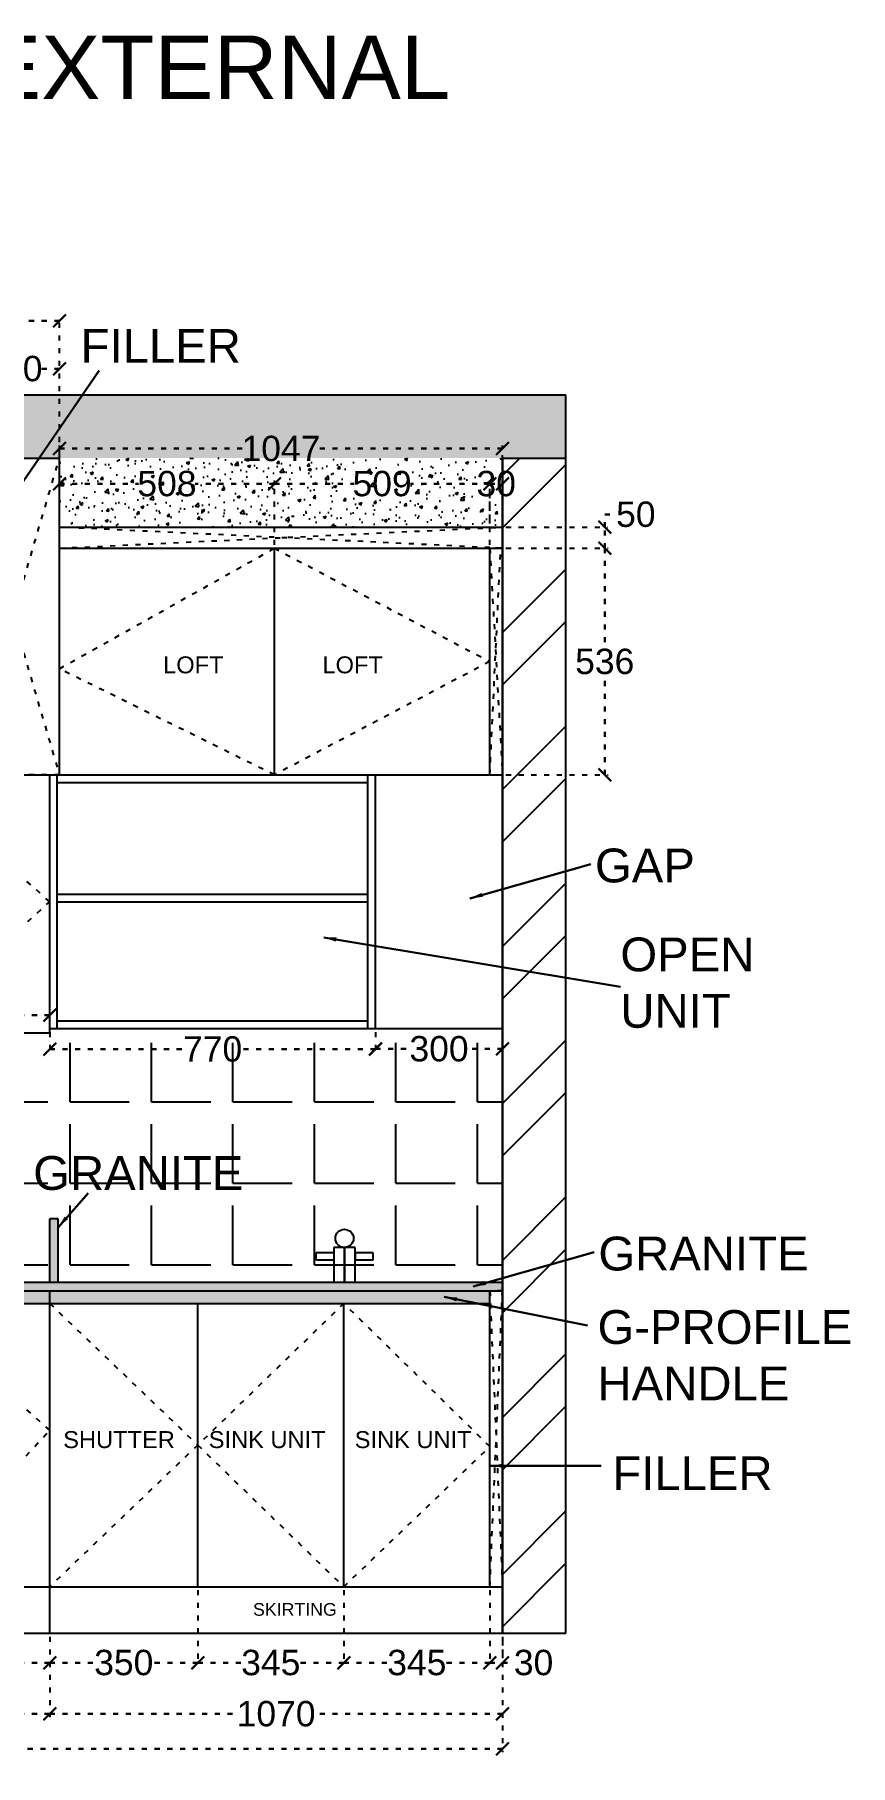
# Model space of a CAD drawing. Header units: millimetres. Extents: x 220712 to 1505573, y -354410 to 241923.
# Drawn here: x 233611 to 235539, y 120669 to 124762 of the extents above; entities that cross this region are included whole.
import ezdxf

# ---------------------------------------------------------------- set-up
doc = ezdxf.new("R2010")
doc.units = ezdxf.units.MM
doc.header["$MEASUREMENT"] = 0
doc.linetypes.add('ACAD_ISO03W100', pattern=[30, 12, -18])
doc.layers.add('Walls', color=253, linetype='Continuous')
doc.layers.add('Words', color=7, linetype='Continuous')
doc.styles.get("Standard").update_dxf_attribs({"font": 'arial.ttf'})
doc.dimstyles.get("Standard").update_dxf_attribs({"dimtxt": 60, "dimasz": 30, "dimexe": 7.75, "dimexo": 8.13, "dimgap": 0.63, "dimtad": 0, "dimtih": 1, "dimtoh": 1, "dimdec": 0, "dimzin": 0, "dimtxsty": 'Standard', "dimblk": 'OBLIQUE', "dimcen": 2.25, "dimclrd": 1, "dimclre": 1, "dimclrt": 1, "dimadec": 0, "dimazin": 0, "dimtfac": 1, "dimtdec": 0, "dimtofl": 0, "dimtmove": 0, "dimatfit": 3, "dimfxl": 1, "dimtolj": 1, "dimtzin": 0, "dimlwd": 30, "dimarcsym": 0})
pattern_1 = [(50, (0, 0), (71.726018, -6.275213), [7.5, -82.5]), (355, (0, 0), (-13.875133, 75.219213), [6, -66]), (100.451444, (5.98, -0.52), (57.850885, 68.944), [6.37402, -70.114211]), (46.1842, (0, 20), (106.724133, -16.551928), [11.25, -123.75]), (96.635635, (8.89, 18.62), (93.466195, 97.41186), [9.561034, -105.171376]), (351.184164, (0, 20), (93.466195, 97.41186), [9, -99]), (21, (10, 15), (59.690705, -40.261889), [7.5, -82.5]), (326, (10, 15), (24.331533, 72.515005), [6, -66]), (71.451445, (14.974, 11.645), (84.022238, 32.253115), [6.374019, -70.114211]), (37.5, (0, 0), (1.2159855, 33.2893854), [0, -65.2, 0, -67, 0, -66.25]), (7.5, (0, 0), (26.3069537, 39.441171), [0, -38.2, 0, -63.7, 0, -25.25]), (327.5, (-22.3, 0), (53.3822436, -2.2554872), [0, -25, 0, -78, 0, -103.5]), (317.5, (-32.3, 0), (58.318617, 10.010498), [0, -32.5, 0, -51.8, 0, -73.5])]

# ---------------------------------------------------------------- blocks, each defined once
blk = doc.blocks.new('_Oblique')
at = {"color": 0, "linetype": 'ByBlock', "lineweight": -2}
blk.add_line((-0.5, -0.5), (0.5, 0.5), dxfattribs=at)
blk = doc.blocks.new('*D80')
at = {"layer": 'Defpoints', "color": 0, "linetype": 'ACAD_ISO03W100', "transparency": 16777216}
for p in [(233308, 120981), (233647, 120981), (233647, 120911.5)]:
    blk.add_point(p, dxfattribs=at)
at = {"layer": 'Walls', "color": 1, "linetype": 'ACAD_ISO03W100', "lineweight": -2, "transparency": 16777216}
for p, q in [((233308, 120972.9), (233308, 120903.8)), ((233647, 120972.9), (233647, 120903.8))]:
    blk.add_line(p, q, dxfattribs=at)
at = {"layer": 'Walls', "color": 1, "linetype": 'ACAD_ISO03W100', "lineweight": 30, "transparency": 16777216}
for p, q in [((233308, 120911.5), (233410.5, 120911.5)), ((233647, 120911.5), (233544.5, 120911.5))]:
    blk.add_line(p, q, dxfattribs=at)
at = {"layer": 'Walls', "color": 1, "linetype": 'ACAD_ISO03W100', "lineweight": 30, "transparency": 16777216, "xscale": 30, "yscale": 30, "zscale": 30, "rotation": 180}
blk.add_blockref('_Oblique', (233308, 120911.5), dxfattribs=at)
at = {"layer": 'Walls', "color": 1, "linetype": 'ACAD_ISO03W100', "lineweight": 30, "transparency": 16777216, "xscale": 30, "yscale": 30, "zscale": 30}
blk.add_blockref('_Oblique', (233647, 120911.5), dxfattribs=at)
at = {"layer": 'Walls', "color": 1, "linetype": 'ACAD_ISO03W100', "transparency": 16777216, "insert": (233477.5, 120911.5), "char_height": 60, "attachment_point": 5}
blk.add_mtext('\\A1;339', dxfattribs=at)
blk = doc.blocks.new('*D81')
at = {"layer": 'Defpoints', "color": 0, "linetype": 'ACAD_ISO03W100', "transparency": 16777216}
for p in [(233997, 121091), (233647, 120981), (233997, 120911.5)]:
    blk.add_point(p, dxfattribs=at)
at = {"layer": 'Walls', "color": 1, "linetype": 'ACAD_ISO03W100', "lineweight": -2, "transparency": 16777216}
for p, q in [((233997, 121082.87), (233997, 120903.75)), ((233647, 120972.87), (233647, 120903.75))]:
    blk.add_line(p, q, dxfattribs=at)
at = {"layer": 'Walls', "color": 1, "linetype": 'ACAD_ISO03W100', "lineweight": 30, "transparency": 16777216}
for p, q in [((233647, 120911.5), (233755.210382, 120911.5)), ((233997, 120911.5), (233888.789618, 120911.5))]:
    blk.add_line(p, q, dxfattribs=at)
at = {"layer": 'Walls', "color": 1, "linetype": 'ACAD_ISO03W100', "lineweight": 30, "transparency": 16777216, "xscale": 30, "yscale": 30, "zscale": 30, "rotation": 180}
blk.add_blockref('_Oblique', (233647, 120911.5), dxfattribs=at)
at = {"layer": 'Walls', "color": 1, "linetype": 'ACAD_ISO03W100', "lineweight": 30, "transparency": 16777216, "xscale": 30, "yscale": 30, "zscale": 30}
blk.add_blockref('_Oblique', (233997, 120911.5), dxfattribs=at)
at = {"layer": 'Walls', "color": 1, "linetype": 'ACAD_ISO03W100', "transparency": 16777216, "insert": (233822, 120911.5), "char_height": 60, "attachment_point": 5}
blk.add_mtext('\\A1;350', dxfattribs=at)
blk = doc.blocks.new('*D82')
at = {"layer": 'Defpoints', "color": 0, "linetype": 'ACAD_ISO03W100', "transparency": 16777216}
for p in [(233997, 121091), (234342, 121091), (234342, 120911.5)]:
    blk.add_point(p, dxfattribs=at)
at = {"layer": 'Walls', "color": 1, "linetype": 'ACAD_ISO03W100', "lineweight": -2, "transparency": 16777216}
for p, q in [((233997, 121082.9), (233997, 120903.8)), ((234342, 121082.9), (234342, 120903.8))]:
    blk.add_line(p, q, dxfattribs=at)
at = {"layer": 'Walls', "color": 1, "linetype": 'ACAD_ISO03W100', "lineweight": 30, "transparency": 16777216}
for p, q in [((233997, 120911.5), (234102.4, 120911.5)), ((234342, 120911.5), (234236.6, 120911.5))]:
    blk.add_line(p, q, dxfattribs=at)
at = {"layer": 'Walls', "color": 1, "linetype": 'ACAD_ISO03W100', "lineweight": 30, "transparency": 16777216, "xscale": 30, "yscale": 30, "zscale": 30, "rotation": 180}
blk.add_blockref('_Oblique', (233997, 120911.5), dxfattribs=at)
at = {"layer": 'Walls', "color": 1, "linetype": 'ACAD_ISO03W100', "lineweight": 30, "transparency": 16777216, "xscale": 30, "yscale": 30, "zscale": 30}
blk.add_blockref('_Oblique', (234342, 120911.5), dxfattribs=at)
at = {"layer": 'Walls', "color": 1, "linetype": 'ACAD_ISO03W100', "transparency": 16777216, "insert": (234169.5, 120911.5), "char_height": 60, "attachment_point": 5}
blk.add_mtext('\\A1;345', dxfattribs=at)
blk = doc.blocks.new('*D83')
at = {"layer": 'Defpoints', "color": 0, "linetype": 'ACAD_ISO03W100', "transparency": 16777216}
for p in [(234342, 121091), (234687, 121091), (234687, 120911.5)]:
    blk.add_point(p, dxfattribs=at)
at = {"layer": 'Walls', "color": 1, "linetype": 'ACAD_ISO03W100', "lineweight": -2, "transparency": 16777216}
for p, q in [((234342, 121082.9), (234342, 120903.8)), ((234687, 121082.9), (234687, 120903.8))]:
    blk.add_line(p, q, dxfattribs=at)
at = {"layer": 'Walls', "color": 1, "linetype": 'ACAD_ISO03W100', "lineweight": 30, "transparency": 16777216}
for p, q in [((234342, 120911.5), (234447.4, 120911.5)), ((234687, 120911.5), (234581.6, 120911.5))]:
    blk.add_line(p, q, dxfattribs=at)
at = {"layer": 'Walls', "color": 1, "linetype": 'ACAD_ISO03W100', "lineweight": 30, "transparency": 16777216, "xscale": 30, "yscale": 30, "zscale": 30, "rotation": 180}
blk.add_blockref('_Oblique', (234342, 120911.5), dxfattribs=at)
at = {"layer": 'Walls', "color": 1, "linetype": 'ACAD_ISO03W100', "lineweight": 30, "transparency": 16777216, "xscale": 30, "yscale": 30, "zscale": 30}
blk.add_blockref('_Oblique', (234687, 120911.5), dxfattribs=at)
at = {"layer": 'Walls', "color": 1, "linetype": 'ACAD_ISO03W100', "transparency": 16777216, "insert": (234514.5, 120911.5), "char_height": 60, "attachment_point": 5}
blk.add_mtext('\\A1;345', dxfattribs=at)
blk = doc.blocks.new('*D84')
at = {"layer": 'Defpoints', "color": 0, "linetype": 'ACAD_ISO03W100', "transparency": 16777216}
for p in [(234687, 121091), (234716.9, 121092.3), (234716.9, 120911.5)]:
    blk.add_point(p, dxfattribs=at)
at = {"layer": 'Walls', "color": 1, "linetype": 'ACAD_ISO03W100', "lineweight": -2, "transparency": 16777216}
for p, q in [((234687, 121082.9), (234687, 120903.8)), ((234716.9, 121084.2), (234716.9, 120903.8))]:
    blk.add_line(p, q, dxfattribs=at)
at = {"layer": 'Walls', "color": 1, "linetype": 'ACAD_ISO03W100', "lineweight": 30, "transparency": 16777216}
for p, q in [((234687, 120911.5), (234716.9, 120911.5)), ((234716.9, 120911.5), (234746.9, 120911.5))]:
    blk.add_line(p, q, dxfattribs=at)
at = {"layer": 'Walls', "color": 1, "linetype": 'ACAD_ISO03W100', "lineweight": 30, "transparency": 16777216, "xscale": 30, "yscale": 30, "zscale": 30, "rotation": 180}
blk.add_blockref('_Oblique', (234687, 120911.5), dxfattribs=at)
at = {"layer": 'Walls', "color": 1, "linetype": 'ACAD_ISO03W100', "lineweight": 30, "transparency": 16777216, "xscale": 30, "yscale": 30, "zscale": 30}
blk.add_blockref('_Oblique', (234716.9, 120911.5), dxfattribs=at)
at = {"layer": 'Walls', "color": 1, "linetype": 'ACAD_ISO03W100', "transparency": 16777216, "insert": (234790.4, 120911.5), "char_height": 60, "attachment_point": 5}
blk.add_mtext('\\A1;30', dxfattribs=at)
blk = doc.blocks.new('*D91')
at = {"layer": 'Defpoints', "color": 0, "linetype": 'ACAD_ISO03W100', "transparency": 16777216}
for p in [(231263, 120981), (233647, 120981), (231263, 120790.5)]:
    blk.add_point(p, dxfattribs=at)
at = {"layer": 'Walls', "color": 1, "linetype": 'ACAD_ISO03W100', "lineweight": -2, "transparency": 16777216}
for p, q in [((231263, 120972.9), (231263, 120782.8)), ((233647, 120972.9), (233647, 120782.8))]:
    blk.add_line(p, q, dxfattribs=at)
at = {"layer": 'Walls', "color": 1, "linetype": 'ACAD_ISO03W100', "lineweight": 30, "transparency": 16777216}
for p, q in [((231263, 120790.5), (232364.4, 120790.5)), ((233647, 120790.5), (232545.6, 120790.5))]:
    blk.add_line(p, q, dxfattribs=at)
at = {"layer": 'Walls', "color": 1, "linetype": 'ACAD_ISO03W100', "lineweight": 30, "transparency": 16777216, "xscale": 30, "yscale": 30, "zscale": 30, "rotation": 180}
blk.add_blockref('_Oblique', (231263, 120790.5), dxfattribs=at)
at = {"layer": 'Walls', "color": 1, "linetype": 'ACAD_ISO03W100', "lineweight": 30, "transparency": 16777216, "xscale": 30, "yscale": 30, "zscale": 30}
blk.add_blockref('_Oblique', (233647, 120790.5), dxfattribs=at)
at = {"layer": 'Walls', "color": 1, "linetype": 'ACAD_ISO03W100', "transparency": 16777216, "insert": (232455, 120790.5), "char_height": 60, "attachment_point": 5}
blk.add_mtext('\\A1;2384', dxfattribs=at)
blk = doc.blocks.new('*D92')
at = {"layer": 'Defpoints', "color": 0, "linetype": 'ACAD_ISO03W100', "transparency": 16777216}
for p in [(233647, 120981), (234717, 120981), (234717, 120790.5)]:
    blk.add_point(p, dxfattribs=at)
at = {"layer": 'Walls', "color": 1, "linetype": 'ACAD_ISO03W100', "lineweight": -2, "transparency": 16777216}
for p, q in [((233647, 120972.9), (233647, 120782.8)), ((234717, 120972.9), (234717, 120782.8))]:
    blk.add_line(p, q, dxfattribs=at)
at = {"layer": 'Walls', "color": 1, "linetype": 'ACAD_ISO03W100', "lineweight": 30, "transparency": 16777216}
for p, q in [((233647, 120790.5), (234094.7, 120790.5)), ((234717, 120790.5), (234269.3, 120790.5))]:
    blk.add_line(p, q, dxfattribs=at)
at = {"layer": 'Walls', "color": 1, "linetype": 'ACAD_ISO03W100', "lineweight": 30, "transparency": 16777216, "xscale": 30, "yscale": 30, "zscale": 30, "rotation": 180}
blk.add_blockref('_Oblique', (233647, 120790.5), dxfattribs=at)
at = {"layer": 'Walls', "color": 1, "linetype": 'ACAD_ISO03W100', "lineweight": 30, "transparency": 16777216, "xscale": 30, "yscale": 30, "zscale": 30}
blk.add_blockref('_Oblique', (234717, 120790.5), dxfattribs=at)
at = {"layer": 'Walls', "color": 1, "linetype": 'ACAD_ISO03W100', "transparency": 16777216, "insert": (234182, 120790.5), "char_height": 60, "attachment_point": 5}
blk.add_mtext('\\A1;1070', dxfattribs=at)
blk = doc.blocks.new('*D93')
at = {"layer": 'Defpoints', "color": 0, "linetype": 'ACAD_ISO03W100', "transparency": 16777216}
for p in [(231263, 120981), (234716.9, 120981), (231263, 120708)]:
    blk.add_point(p, dxfattribs=at)
at = {"layer": 'Walls', "color": 1, "linetype": 'ACAD_ISO03W100', "lineweight": -2, "transparency": 16777216}
for p, q in [((231263, 120972.9), (231263, 120700.2)), ((234716.9, 120972.9), (234716.9, 120700.2))]:
    blk.add_line(p, q, dxfattribs=at)
at = {"layer": 'Walls', "color": 1, "linetype": 'ACAD_ISO03W100', "lineweight": 30, "transparency": 16777216}
for p, q in [((231263, 120708), (232899.9, 120708)), ((234716.9, 120708), (233080, 120708))]:
    blk.add_line(p, q, dxfattribs=at)
at = {"layer": 'Walls', "color": 1, "linetype": 'ACAD_ISO03W100', "lineweight": 30, "transparency": 16777216, "xscale": 30, "yscale": 30, "zscale": 30, "rotation": 180}
blk.add_blockref('_Oblique', (231263, 120708), dxfattribs=at)
at = {"layer": 'Walls', "color": 1, "linetype": 'ACAD_ISO03W100', "lineweight": 30, "transparency": 16777216, "xscale": 30, "yscale": 30, "zscale": 30}
blk.add_blockref('_Oblique', (234716.9, 120708), dxfattribs=at)
at = {"layer": 'Walls', "color": 1, "linetype": 'ACAD_ISO03W100', "transparency": 16777216, "insert": (232990, 120708), "char_height": 60, "attachment_point": 5}
blk.add_mtext('\\A1;3454', dxfattribs=at)
blk = doc.blocks.new('*D101')
at = {"layer": 'Defpoints', "color": 0, "linetype": 'ACAD_ISO03W100', "transparency": 16777216}
for p in [(233670, 123971.5), (233450, 123760), (233670, 123760)]:
    blk.add_point(p, dxfattribs=at)
at = {"layer": 'Walls', "color": 1, "linetype": 'ACAD_ISO03W100', "lineweight": -2, "transparency": 16777216}
for p, q in [((233450, 123768.1), (233450, 123979.2)), ((233670, 123768.1), (233670, 123979.2))]:
    blk.add_line(p, q, dxfattribs=at)
at = {"layer": 'Walls', "color": 1, "linetype": 'ACAD_ISO03W100', "lineweight": 30, "transparency": 16777216}
for p, q in [((233450, 123971.5), (233492.7, 123971.5)), ((233670, 123971.5), (233627.3, 123971.5))]:
    blk.add_line(p, q, dxfattribs=at)
at = {"layer": 'Walls', "color": 1, "linetype": 'ACAD_ISO03W100', "lineweight": 30, "transparency": 16777216, "xscale": 30, "yscale": 30, "zscale": 30, "rotation": 180}
blk.add_blockref('_Oblique', (233450, 123971.5), dxfattribs=at)
at = {"layer": 'Walls', "color": 1, "linetype": 'ACAD_ISO03W100', "lineweight": 30, "transparency": 16777216, "xscale": 30, "yscale": 30, "zscale": 30}
blk.add_blockref('_Oblique', (233670, 123971.5), dxfattribs=at)
at = {"layer": 'Walls', "color": 1, "linetype": 'ACAD_ISO03W100', "transparency": 16777216, "insert": (233560, 123971.5), "char_height": 60, "attachment_point": 5}
blk.add_mtext('\\A1;220', dxfattribs=at)
blk = doc.blocks.new('*D102')
at = {"layer": 'Defpoints', "color": 0, "linetype": 'ACAD_ISO03W100', "transparency": 16777216}
for p in [(234178, 123699.5), (233670, 123547), (234178, 123547)]:
    blk.add_point(p, dxfattribs=at)
at = {"layer": 'Walls', "color": 1, "linetype": 'ACAD_ISO03W100', "lineweight": -2, "transparency": 16777216}
for p, q in [((233670, 123555.1), (233670, 123707.2)), ((234178, 123555.1), (234178, 123707.2))]:
    blk.add_line(p, q, dxfattribs=at)
at = {"layer": 'Walls', "color": 1, "linetype": 'ACAD_ISO03W100', "lineweight": 30, "transparency": 16777216}
for p, q in [((233670, 123699.5), (233857, 123699.5)), ((234178, 123699.5), (233991, 123699.5))]:
    blk.add_line(p, q, dxfattribs=at)
at = {"layer": 'Walls', "color": 1, "linetype": 'ACAD_ISO03W100', "lineweight": 30, "transparency": 16777216, "xscale": 30, "yscale": 30, "zscale": 30, "rotation": 180}
blk.add_blockref('_Oblique', (233670, 123699.5), dxfattribs=at)
at = {"layer": 'Walls', "color": 1, "linetype": 'ACAD_ISO03W100', "lineweight": 30, "transparency": 16777216, "xscale": 30, "yscale": 30, "zscale": 30}
blk.add_blockref('_Oblique', (234178, 123699.5), dxfattribs=at)
at = {"layer": 'Walls', "color": 1, "linetype": 'ACAD_ISO03W100', "transparency": 16777216, "insert": (233924, 123699.5), "char_height": 60, "attachment_point": 5}
blk.add_mtext('\\A1;508', dxfattribs=at)
blk = doc.blocks.new('*D103')
at = {"layer": 'Defpoints', "color": 0, "linetype": 'ACAD_ISO03W100', "transparency": 16777216}
for p in [(234687, 123699.5), (234178, 123547), (234687, 123547)]:
    blk.add_point(p, dxfattribs=at)
at = {"layer": 'Walls', "color": 1, "linetype": 'ACAD_ISO03W100', "lineweight": -2, "transparency": 16777216}
for p, q in [((234178, 123555.1), (234178, 123707.2)), ((234687, 123555.1), (234687, 123707.2))]:
    blk.add_line(p, q, dxfattribs=at)
at = {"layer": 'Walls', "color": 1, "linetype": 'ACAD_ISO03W100', "lineweight": 30, "transparency": 16777216}
for p, q in [((234178, 123699.5), (234365.5, 123699.5)), ((234687, 123699.5), (234499.5, 123699.5))]:
    blk.add_line(p, q, dxfattribs=at)
at = {"layer": 'Walls', "color": 1, "linetype": 'ACAD_ISO03W100', "lineweight": 30, "transparency": 16777216, "xscale": 30, "yscale": 30, "zscale": 30, "rotation": 180}
blk.add_blockref('_Oblique', (234178, 123699.5), dxfattribs=at)
at = {"layer": 'Walls', "color": 1, "linetype": 'ACAD_ISO03W100', "lineweight": 30, "transparency": 16777216, "xscale": 30, "yscale": 30, "zscale": 30}
blk.add_blockref('_Oblique', (234687, 123699.5), dxfattribs=at)
at = {"layer": 'Walls', "color": 1, "linetype": 'ACAD_ISO03W100', "transparency": 16777216, "insert": (234432.5, 123699.5), "char_height": 60, "attachment_point": 5}
blk.add_mtext('\\A1;509', dxfattribs=at)
blk = doc.blocks.new('*D104')
at = {"layer": 'Defpoints', "color": 0, "linetype": 'ACAD_ISO03W100', "transparency": 16777216}
for p in [(234717, 123699.5), (234687, 123597), (234717, 123597)]:
    blk.add_point(p, dxfattribs=at)
at = {"layer": 'Walls', "color": 1, "linetype": 'ACAD_ISO03W100', "lineweight": -2, "transparency": 16777216}
for p, q in [((234687, 123605.13), (234687, 123707.25)), ((234717, 123605.13), (234717, 123707.25))]:
    blk.add_line(p, q, dxfattribs=at)
at = {"layer": 'Walls', "color": 1, "linetype": 'ACAD_ISO03W100', "lineweight": 30, "transparency": 16777216}
blk.add_line((234687, 123699.5), (234717, 123699.5), dxfattribs=at)
at = {"layer": 'Walls', "color": 1, "linetype": 'ACAD_ISO03W100', "lineweight": 30, "transparency": 16777216, "xscale": 30, "yscale": 30, "zscale": 30, "rotation": 180}
blk.add_blockref('_Oblique', (234687, 123699.5), dxfattribs=at)
at = {"layer": 'Walls', "color": 1, "linetype": 'ACAD_ISO03W100', "lineweight": 30, "transparency": 16777216, "xscale": 30, "yscale": 30, "zscale": 30}
blk.add_blockref('_Oblique', (234717, 123699.5), dxfattribs=at)
at = {"layer": 'Walls', "color": 1, "linetype": 'ACAD_ISO03W100', "transparency": 16777216, "insert": (234702, 123699.5), "char_height": 60, "attachment_point": 5}
blk.add_mtext('\\A1;30', dxfattribs=at)
blk = doc.blocks.new('*D105')
at = {"layer": 'Defpoints', "color": 0, "linetype": 'ACAD_ISO03W100', "transparency": 16777216}
for p in [(234717, 123782.5), (233670, 123597), (234717, 123597)]:
    blk.add_point(p, dxfattribs=at)
at = {"layer": 'Walls', "color": 1, "linetype": 'ACAD_ISO03W100', "lineweight": -2, "transparency": 16777216}
for p, q in [((233670, 123605.1), (233670, 123790.2)), ((234717, 123605.1), (234717, 123790.2))]:
    blk.add_line(p, q, dxfattribs=at)
at = {"layer": 'Walls', "color": 1, "linetype": 'ACAD_ISO03W100', "lineweight": 30, "transparency": 16777216}
for p, q in [((233670, 123782.5), (234106.1, 123782.5)), ((234717, 123782.5), (234280.9, 123782.5))]:
    blk.add_line(p, q, dxfattribs=at)
at = {"layer": 'Walls', "color": 1, "linetype": 'ACAD_ISO03W100', "lineweight": 30, "transparency": 16777216, "xscale": 30, "yscale": 30, "zscale": 30, "rotation": 180}
blk.add_blockref('_Oblique', (233670, 123782.5), dxfattribs=at)
at = {"layer": 'Walls', "color": 1, "linetype": 'ACAD_ISO03W100', "lineweight": 30, "transparency": 16777216, "xscale": 30, "yscale": 30, "zscale": 30}
blk.add_blockref('_Oblique', (234717, 123782.5), dxfattribs=at)
at = {"layer": 'Walls', "color": 1, "linetype": 'ACAD_ISO03W100', "transparency": 16777216, "insert": (234193.5, 123782.5), "char_height": 60, "attachment_point": 5}
blk.add_mtext('\\A1;1047', dxfattribs=at)
blk = doc.blocks.new('*D106')
at = {"layer": 'Defpoints', "color": 0, "linetype": 'ACAD_ISO03W100', "transparency": 16777216}
for p in [(231263, 124084.5), (231263, 123760), (233670, 123760)]:
    blk.add_point(p, dxfattribs=at)
at = {"layer": 'Walls', "color": 1, "linetype": 'ACAD_ISO03W100', "lineweight": -2, "transparency": 16777216}
for p, q in [((231263, 123768.1), (231263, 124092.2)), ((233670, 123768.1), (233670, 124092.2))]:
    blk.add_line(p, q, dxfattribs=at)
at = {"layer": 'Walls', "color": 1, "linetype": 'ACAD_ISO03W100', "lineweight": 30, "transparency": 16777216}
for p, q in [((231263, 124084.5), (232375.8, 124084.5)), ((233670, 124084.5), (232557.2, 124084.5))]:
    blk.add_line(p, q, dxfattribs=at)
at = {"layer": 'Walls', "color": 1, "linetype": 'ACAD_ISO03W100', "lineweight": 30, "transparency": 16777216, "xscale": 30, "yscale": 30, "zscale": 30, "rotation": 180}
blk.add_blockref('_Oblique', (231263, 124084.5), dxfattribs=at)
at = {"layer": 'Walls', "color": 1, "linetype": 'ACAD_ISO03W100', "lineweight": 30, "transparency": 16777216, "xscale": 30, "yscale": 30, "zscale": 30}
blk.add_blockref('_Oblique', (233670, 124084.5), dxfattribs=at)
at = {"layer": 'Walls', "color": 1, "linetype": 'ACAD_ISO03W100', "transparency": 16777216, "insert": (232466.5, 124084.5), "char_height": 60, "attachment_point": 5}
blk.add_mtext('\\A1;2407', dxfattribs=at)
blk = doc.blocks.new('*D135')
at = {"layer": 'Defpoints', "color": 0, "linetype": 'ACAD_ISO03W100', "transparency": 16777216}
for p in [(234717, 123597), (234958.5, 123597), (234717, 123547)]:
    blk.add_point(p, dxfattribs=at)
at = {"layer": 'Walls', "color": 1, "linetype": 'ACAD_ISO03W100', "lineweight": 30, "transparency": 16777216}
for p, q in [((234958.5, 123597), (234958.5, 123627)), ((234958.5, 123627), (234988.5, 123627)), ((234958.5, 123547), (234958.5, 123597))]:
    blk.add_line(p, q, dxfattribs=at)
at = {"layer": 'Walls', "color": 1, "linetype": 'ACAD_ISO03W100', "lineweight": -2, "transparency": 16777216}
for p, q in [((234725.13, 123597), (234966.25, 123597)), ((234725.13, 123547), (234966.25, 123547))]:
    blk.add_line(p, q, dxfattribs=at)
at = {"layer": 'Walls', "color": 1, "linetype": 'ACAD_ISO03W100', "lineweight": 30, "transparency": 16777216, "xscale": 30, "yscale": 30, "zscale": 30}
for p, rotation in [((234958.5, 123597), 90), ((234958.5, 123547), 270)]:
    blk.add_blockref('_Oblique', p, dxfattribs=dict(at, rotation=rotation))
at = {"layer": 'Walls', "color": 1, "linetype": 'ACAD_ISO03W100', "transparency": 16777216, "insert": (235032.00176, 123627), "char_height": 60, "attachment_point": 5}
blk.add_mtext('\\A1;50', dxfattribs=at)
blk = doc.blocks.new('*D136')
at = {"layer": 'Defpoints', "color": 0, "linetype": 'ACAD_ISO03W100', "transparency": 16777216}
for p in [(234717, 123547), (234717, 123011), (234958.5, 123011)]:
    blk.add_point(p, dxfattribs=at)
at = {"layer": 'Walls', "color": 1, "linetype": 'ACAD_ISO03W100', "lineweight": -2, "transparency": 16777216}
for p, q in [((234725.1, 123547), (234966.3, 123547)), ((234725.1, 123011), (234966.3, 123011))]:
    blk.add_line(p, q, dxfattribs=at)
at = {"layer": 'Walls', "color": 1, "linetype": 'ACAD_ISO03W100', "lineweight": 30, "transparency": 16777216}
for p, q in [((234958.5, 123547), (234958.5, 123310.3)), ((234958.5, 123011), (234958.5, 123247.7))]:
    blk.add_line(p, q, dxfattribs=at)
at = {"layer": 'Walls', "color": 1, "linetype": 'ACAD_ISO03W100', "lineweight": 30, "transparency": 16777216, "xscale": 30, "yscale": 30, "zscale": 30}
for p, rotation in [((234958.5, 123547), 90), ((234958.5, 123011), 270)]:
    blk.add_blockref('_Oblique', p, dxfattribs=dict(at, rotation=rotation))
at = {"layer": 'Walls', "color": 1, "linetype": 'ACAD_ISO03W100', "transparency": 16777216, "insert": (234958.5, 123279), "char_height": 60, "attachment_point": 5}
blk.add_mtext('\\A1;536', dxfattribs=at)
blk = doc.blocks.new('*D165')
at = {"layer": 'Defpoints', "color": 0, "linetype": 'ACAD_ISO03W100', "transparency": 16777216}
for p in [(233647, 122442.5), (233307.5, 122401), (233647, 122401)]:
    blk.add_point(p, dxfattribs=at)
at = {"layer": 'Walls', "color": 1, "linetype": 'ACAD_ISO03W100', "lineweight": -2, "transparency": 16777216}
for p, q in [((233307.5, 122409.13), (233307.5, 122450.25)), ((233647, 122409.13), (233647, 122450.25))]:
    blk.add_line(p, q, dxfattribs=at)
at = {"layer": 'Walls', "color": 1, "linetype": 'ACAD_ISO03W100', "lineweight": 30, "transparency": 16777216}
for p, q in [((233307.5, 122442.5), (233410.460382, 122442.5)), ((233647, 122442.5), (233544.039618, 122442.5))]:
    blk.add_line(p, q, dxfattribs=at)
at = {"layer": 'Walls', "color": 1, "linetype": 'ACAD_ISO03W100', "lineweight": 30, "transparency": 16777216, "xscale": 30, "yscale": 30, "zscale": 30, "rotation": 180}
blk.add_blockref('_Oblique', (233307.5, 122442.5), dxfattribs=at)
at = {"layer": 'Walls', "color": 1, "linetype": 'ACAD_ISO03W100', "lineweight": 30, "transparency": 16777216, "xscale": 30, "yscale": 30, "zscale": 30}
blk.add_blockref('_Oblique', (233647, 122442.5), dxfattribs=at)
at = {"layer": 'Walls', "color": 1, "linetype": 'ACAD_ISO03W100', "transparency": 16777216, "insert": (233477.25, 122442.5), "char_height": 60, "attachment_point": 5}
blk.add_mtext('\\A1;340', dxfattribs=at)
blk = doc.blocks.new('*D166')
at = {"layer": 'Defpoints', "color": 0, "linetype": 'ACAD_ISO03W100', "transparency": 16777216}
for p in [(233647, 122411), (234417, 122411), (234417, 122362.5)]:
    blk.add_point(p, dxfattribs=at)
at = {"layer": 'Walls', "color": 1, "linetype": 'ACAD_ISO03W100', "lineweight": -2, "transparency": 16777216}
for p, q in [((233647, 122402.9), (233647, 122354.8)), ((234417, 122402.9), (234417, 122354.8))]:
    blk.add_line(p, q, dxfattribs=at)
at = {"layer": 'Walls', "color": 1, "linetype": 'ACAD_ISO03W100', "lineweight": 30, "transparency": 16777216}
for p, q in [((233647, 122362.5), (233965.4, 122362.5)), ((234417, 122362.5), (234098.6, 122362.5))]:
    blk.add_line(p, q, dxfattribs=at)
at = {"layer": 'Walls', "color": 1, "linetype": 'ACAD_ISO03W100', "lineweight": 30, "transparency": 16777216, "xscale": 30, "yscale": 30, "zscale": 30, "rotation": 180}
blk.add_blockref('_Oblique', (233647, 122362.5), dxfattribs=at)
at = {"layer": 'Walls', "color": 1, "linetype": 'ACAD_ISO03W100', "lineweight": 30, "transparency": 16777216, "xscale": 30, "yscale": 30, "zscale": 30}
blk.add_blockref('_Oblique', (234417, 122362.5), dxfattribs=at)
at = {"layer": 'Walls', "color": 1, "linetype": 'ACAD_ISO03W100', "transparency": 16777216, "insert": (234032, 122362.5), "char_height": 60, "attachment_point": 5}
blk.add_mtext('\\A1;770', dxfattribs=at)
blk = doc.blocks.new('*D201')
at = {"layer": 'Defpoints', "color": 0, "linetype": 'ACAD_ISO03W100', "transparency": 16777216}
for p in [(234417, 122411), (234717, 122411), (234717, 122363)]:
    blk.add_point(p, dxfattribs=at)
at = {"layer": 'Walls', "color": 1, "linetype": 'ACAD_ISO03W100', "lineweight": -2, "transparency": 16777216}
for p, q in [((234417, 122402.87), (234417, 122355.25)), ((234717, 122402.87), (234717, 122355.25))]:
    blk.add_line(p, q, dxfattribs=at)
at = {"layer": 'Walls', "color": 1, "linetype": 'ACAD_ISO03W100', "lineweight": 30, "transparency": 16777216}
for p, q in [((234417, 122363), (234500.210382, 122363)), ((234717, 122363), (234633.789618, 122363))]:
    blk.add_line(p, q, dxfattribs=at)
at = {"layer": 'Walls', "color": 1, "linetype": 'ACAD_ISO03W100', "lineweight": 30, "transparency": 16777216, "xscale": 30, "yscale": 30, "zscale": 30, "rotation": 180}
blk.add_blockref('_Oblique', (234417, 122363), dxfattribs=at)
at = {"layer": 'Walls', "color": 1, "linetype": 'ACAD_ISO03W100', "lineweight": 30, "transparency": 16777216, "xscale": 30, "yscale": 30, "zscale": 30}
blk.add_blockref('_Oblique', (234717, 122363), dxfattribs=at)
at = {"layer": 'Walls', "color": 1, "linetype": 'ACAD_ISO03W100', "transparency": 16777216, "insert": (234567, 122363), "char_height": 60, "attachment_point": 5}
blk.add_mtext('\\A1;300', dxfattribs=at)

msp = doc.modelspace()

# ---------------------------------------------------------------- hatches: boundary and pattern name
at = {"layer": 'Walls', "linetype": 'ACAD_ISO03W100', "true_color": 0xc7c8ca}
h = msp.add_hatch(dxfattribs=at)
h.set_pattern_fill('AR-CONC', color=9, scale=10)
h.set_pattern_definition(pattern_1)
h.paths.add_polyline_path([(234867, 123910), (231113, 123910), (231113, 123760), (234867, 123760)])
at = {"layer": 'Walls', "linetype": 'ACAD_ISO03W100', "true_color": 0xf7abae}
h = msp.add_hatch(dxfattribs=at)
h.set_pattern_fill('ANSI32', color=241, scale=700)
h.paths.add_polyline_path([(231263, 123760), (231113, 123760), (231113, 120981), (231263, 120981)])
h.paths.add_polyline_path([(234867, 123760), (234717, 123760), (234717, 120981), (234867, 120981)])
at = {"layer": 'Walls', "linetype": 'ACAD_ISO03W100', "true_color": 0xc7c8ca}
h = msp.add_hatch(dxfattribs=at)
h.set_pattern_fill('AR-CONC', color=9, scale=10)
h.set_pattern_definition(pattern_1)
h.paths.add_polyline_path([(234717, 123760), (233670, 123760), (233670, 123597), (234717, 123597)])
h = msp.add_hatch(dxfattribs=at)
h.set_pattern_fill('ANGLE', color=9, scale=700)
h.set_pattern_definition([(0, (0, 0), (0, 192.5), [140, -52.5]), (90, (0, 0), (-192.5, 1e-14), [140, -52.5])])
h.paths.add_polyline_path([(234717, 122411), (231263, 122411), (231263, 121811), (233647, 121811), (233647, 121961), (233667, 121961), (233667, 121811), (234717, 121811)])
at = {"layer": 'Walls', "linetype": 'ACAD_ISO03W100', "true_color": 0x000000}
h = msp.add_hatch(color=18, dxfattribs=at)
h.dxf.hatch_style = 1
h.paths.add_polyline_path([(233667, 121961), (233647, 121961), (233647, 121811), (233667, 121811)])
h.paths.add_polyline_path([(234717, 121811), (231263, 121811), (231263, 121791), (234717, 121791)])
at = {"layer": 'Walls', "linetype": 'ACAD_ISO03W100', "true_color": 0x939598}
h = msp.add_hatch(color=252, dxfattribs=at)
h.dxf.hatch_style = 1
h.paths.add_polyline_path([(232968, 121791), (232068, 121791), (232068, 121761), (232968, 121761)])
h.paths.add_polyline_path([(232068, 121791), (231868, 121791), (231868, 121761), (232068, 121761)])
h.paths.add_polyline_path([(233308, 121791), (232968, 121791), (232968, 121761), (233308, 121761)])
h.paths.add_polyline_path([(233647, 121791), (233308, 121791), (233308, 121761), (233647, 121761)])
h.paths.add_polyline_path([(234687, 121791), (233647, 121791), (233647, 121761), (234687, 121761)])

# ---------------------------------------------------------------- linework, layer by layer
at = {"layer": 'Walls', "color": 18, "true_color": 0x000000}
for p, q in [((231113, 123910), (234867, 123910)), ((234867, 120981), (234867, 123910)), ((231113, 123760), (233670, 123760)), ((233670, 123011), (233670, 123760)), ((233670, 123011), (233670, 123760)), ((234717, 120981), (234717, 123760)), ((234717, 123760), (234867, 123760)), ((234717, 123760), (234717, 120981)), ((233670, 123597), (234717, 123597)), ((233670, 123547), (234717, 123547)), ((234178, 123011), (234178, 123547)), ((234687, 123011), (234687, 123547)), ((231263, 123011), (234717, 123011)), ((233647, 122401), (233647, 123011)), ((233665, 122411), (233665, 123011)), ((234399, 122411), (234399, 123011)), ((234417, 122411), (234417, 123011)), ((233665, 122993), (234399, 122993)), ((233665, 122729), (234399, 122729)), ((233665, 122711), (234399, 122711)), ((233665, 122429), (234399, 122429)), ((232968, 122401), (233647, 122401)), ((233647, 122411), (234017, 122411)), ((234017, 122411), (234717, 122411)), ((233647, 121811), (233647, 121961)), ((233667, 121961), (233647, 121961)), ((233667, 121811), (233667, 121961)), ((231263, 121811), (234717, 121811)), ((231263, 121791), (234717, 121791)), ((233647, 120981), (233647, 121791)), ((234687, 121091), (234687, 121791)), ((231868, 121761), (234687, 121761)), ((233997, 121091), (233997, 121761)), ((234342, 121091), (234342, 121761)), ((231263, 121091), (234717, 121091)), ((231113, 120981), (234867, 120981))]:
    msp.add_line(p, q, dxfattribs=at)
at = {"layer": 'Walls', "color": 9, "true_color": 0xc7c8ca}
msp.add_line((234399, 122411), (234399, 123011), dxfattribs=at)
at = {"layer": 'Walls', "color": 18, "linetype": 'ByBlock', "true_color": 0x000000}
for p, q in [((234343.5, 121893.4), (234318.5, 121893.4)), ((234318.5, 121893.4), (234318.5, 121810.9)), ((234343.5, 121810.9), (234343.5, 121893.4)), ((234368.5, 121893.4), (234343.5, 121893.4)), ((234343.5, 121893.4), (234343.5, 121810.9)), ((234368.5, 121810.9), (234368.5, 121893.4)), ((234318.5, 121880.8), (234275.5, 121880.8)), ((234275.5, 121880.8), (234275.5, 121864)), ((234275.5, 121864), (234318.5, 121864)), ((234411.5, 121880.8), (234368.5, 121880.8)), ((234368.5, 121880.8), (234368.5, 121880.8)), ((234368.5, 121880.8), (234368.5, 121864)), ((234368.5, 121864), (234411.5, 121864)), ((234411.5, 121864), (234411.5, 121880.8))]:
    msp.add_line(p, q, dxfattribs=at)
at = {"layer": 'Walls', "color": 240, "linetype": 'ACAD_ISO03W100', "true_color": 0xed1f24}
for points in [[(233450, 123760), (233670, 123011), (233450, 123011), (233670, 123760)], [(233670, 123547), (234717, 123597), (234717, 123547), (233670, 123597)], [(234687, 123011), (234712.6, 123547.2), (234687, 123547), (234717, 123011)], [(234687, 121091), (234717, 121791), (234687, 121791), (234717, 121091)]]:
    msp.add_lwpolyline(points, dxfattribs=at)
at = {"layer": 'Walls', "color": 9, "linetype": 'ACAD_ISO03W100', "true_color": 0xc7c8ca}
for points in [[(234178, 123547), (234687, 123279), (234178, 123011), (233670, 123262), (234178, 123547)], [(233308, 123011), (232968, 122711), (233307.5, 122401), (233647, 122711), (233308, 123011)], [(233308, 121761), (232968, 121446), (233308, 121091), (233647, 121461.5), (233308, 121761)], [(233647, 121761), (233997, 121426), (233647, 121091)], [(234342, 121761), (233997, 121426), (234342, 121091), (234687, 121422.5), (234342, 121761)]]:
    msp.add_lwpolyline(points, dxfattribs=at)
at = {"layer": 'Walls', "color": 18, "linetype": 'ByBlock', "true_color": 0x000000}
msp.add_circle((234343.5, 121914.9), 21.5, dxfattribs=at)

# ---------------------------------------------------------------- texts
at = {"color": 7, "char_height": 40, "attachment_point": 1}
for s, insert in [('\\pxqc;LOFT', (233755, 123291.2)), ('\\pxqc;LOFT', (234131.5, 123291.2)), ('\\pxqc;SHUTTER', (233579.5, 121459)), ('\\pxqc;SINK UNIT', (233929.5, 121459)), ('\\pxqc;SINK UNIT', (234274.5, 121459))]:
    msp.add_mtext_dynamic_manual_height_columns(s, width=462.73, gutter_width=1213, heights=[0], dxfattribs=dict(at, insert=insert))
at = {"color": 18, "true_color": 0x000000, "insert": (234127.5, 121052.5), "char_height": 30, "attachment_point": 1}
msp.add_mtext_dynamic_manual_height_columns('SKIRTING', width=2764.543, gutter_width=1, heights=[238.1], dxfattribs=at)
at = {"layer": 'Walls', "color": 5, "insert": (231671, 124759.3), "char_height": 150, "attachment_point": 1}
msp.add_mtext_dynamic_manual_height_columns('{\\C240;\\c2367469;KITCHEN WALL-A EXTERNAL}', width=3173.521, gutter_width=472.4, heights=[368.1], dxfattribs=at)
at = {"layer": 'Words', "color": 0, "char_height": 80, "attachment_point": 1}
for s, width, insert in [('FILLER', 662.048, (233720, 124065.5)), ('GAP', 662.048, (234935.5, 122836.7)), ('OPEN UNIT', 500.911, (234995.5, 122626.4)), ('GRANITE', 662.048, (233608, 122109.5)), ('GRANITE', 662.048, (234943.5, 121919)), ('G-PROFILE HANDLE', 662.048, (234941.5, 121745.2)), ('FILLER', 662.048, (234976.5, 121399.5))]:
    msp.add_mtext_dynamic_manual_height_columns(s, width=width, gutter_width=866.4, heights=[440.1], dxfattribs=dict(at, insert=insert))

# ---------------------------------------------------------------- dimensions: what is measured, and where the dimension line sits
at = {"layer": 'Walls', "color": 9, "linetype": 'ACAD_ISO03W100', "true_color": 0xc7c8ca}
for base, p1, p2, picture, middle in [((231263, 124084.5), (233670, 123760), (231263, 123760), '*D106', (232466.5, 124084.5)), ((233670, 123971.5), (233450, 123760), (233670, 123760), '*D101', (233560, 123971.5)), ((234717, 123782.5), (233670, 123597), (234717, 123597), '*D105', (234193.5, 123782.5)), ((234178, 123699.5), (233670, 123547), (234178, 123547), '*D102', (233924, 123699.5)), ((234687, 123699.5), (234178, 123547), (234687, 123547), '*D103', (234432.5, 123699.5)), ((233997, 120911.5), (233647, 120981), (233997, 121091), '*D81', (233822, 120911.5)), ((234342, 120911.5), (233997, 121091), (234342, 121091), '*D82', (234169.5, 120911.5)), ((234687, 120911.5), (234342, 121091), (234687, 121091), '*D83', (234514.5, 120911.5)), ((234716.9, 120911.5), (234687, 121091), (234716.9, 121092.3), '*D84', (234790.4, 120911.5)), ((231263, 120790.5), (233647, 120981), (231263, 120981), '*D91', (232455, 120790.5)), ((231263, 120708), (234716.9, 120981), (231263, 120981), '*D93', (232990, 120708)), ((233647, 120911.5), (233308, 120981), (233647, 120981), '*D80', (233477.5, 120911.5)), ((234717, 120790.5), (233647, 120981), (234717, 120981), '*D92', (234182, 120790.5))]:
    dim = msp.add_linear_dim(base=base, p1=p1, p2=p2, dimstyle='Standard', dxfattribs=at)
    dim.commit()
    dim.dimension.update_dxf_attribs({"geometry": picture, "text_midpoint": middle})
dim = msp.add_linear_dim(base=(234717, 123699.5), p1=(234687, 123597), p2=(234717, 123597), dimstyle='Standard', dxfattribs=at)
dim.commit()
dim.dimension.update_dxf_attribs({"geometry": '*D104', "text_midpoint": (234702, 123699.5), "dimtype": 160})
at = {"layer": 'Walls', "color": 18, "linetype": 'ACAD_ISO03W100', "true_color": 0x000000}
for base, p2, picture, middle in [((234958.5, 123597), (234717, 123597), '*D135', (235032, 123627)), ((234958.5, 123011), (234717, 123011), '*D136', (234958.5, 123279))]:
    dim = msp.add_linear_dim(base=base, p1=(234717, 123547), p2=p2, angle=90, dimstyle='Standard', dxfattribs=at)
    dim.commit()
    dim.dimension.update_dxf_attribs({"geometry": picture, "text_midpoint": middle})
at = {"layer": 'Walls', "color": 240, "linetype": 'ACAD_ISO03W100', "true_color": 0xed1f24}
for base, p1, p2, picture, middle in [((233647, 122442.5), (233307.5, 122401), (233647, 122401), '*D165', (233477.25, 122442.5)), ((234417, 122362.5), (233647, 122411), (234417, 122411), '*D166', (234032, 122362.5))]:
    dim = msp.add_linear_dim(base=base, p1=p1, p2=p2, dimstyle='Standard', dxfattribs=at)
    dim.commit()
    dim.dimension.update_dxf_attribs({"geometry": picture, "text_midpoint": middle})
at = {"layer": 'Walls', "color": 18, "linetype": 'ACAD_ISO03W100', "true_color": 0x000000}
dim = msp.add_linear_dim(base=(234717, 122363), p1=(234417, 122411), p2=(234717, 122411), dimstyle='Standard', dxfattribs=at)
dim.commit()
dim.dimension.update_dxf_attribs({"geometry": '*D201', "text_midpoint": (234567, 122363)})

# ---------------------------------------------------------------- leaders
at = {"layer": 'Walls', "color": 252, "linetype": 'ByBlock', "true_color": 0x939598}
for points in [[(233564, 123674.5), (233764, 123967)], [(234640, 122719), (234925.5, 122800.2)], [(234294.5, 122626.5), (234995.5, 122509.5)], [(233667, 121941), (233737.5, 122022.2)], [(234648, 121801.3), (234933.5, 121882.5)], [(234579.5, 121776.5), (234917.5, 121708.7)], [(234688.7, 121377.1), (234950, 121377.4)]]:
    msp.add_leader(points, dimstyle='Standard', override={"dimgap": 0.63, "dimtad": 0}, dxfattribs=at)

doc.saveas('drawing.dxf')
